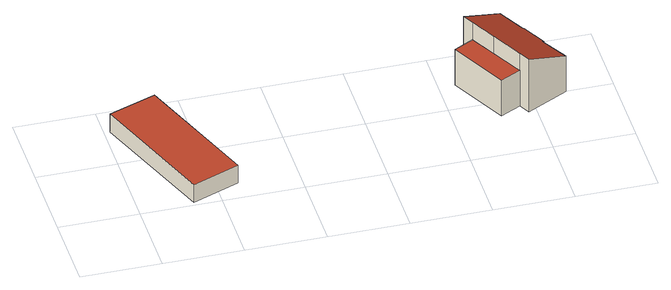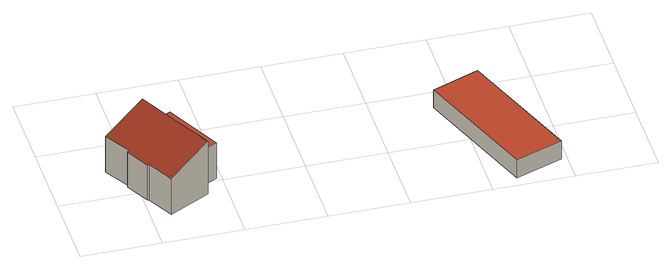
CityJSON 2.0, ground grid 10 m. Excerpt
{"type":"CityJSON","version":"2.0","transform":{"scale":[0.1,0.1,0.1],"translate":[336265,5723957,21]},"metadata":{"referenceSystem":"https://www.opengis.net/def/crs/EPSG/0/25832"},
"CityObjects":{
"building1":{"type":"Building","attributes":{"Geometrietyp2DReferenz":"3000","Gemeindeschluessel":"05170048","function":"31001_2463","roofType":"1000","measuredHeight":2.61},"address":[{"country":"Germany","locality":"Wesel","thoroughfareNumber":"2","thoroughfareName":"Willy-Brandt-Straße"}],"geometry":[{"type":"Solid","lod":"2","boundaries":[[[[0,1,2,3]],[[4,5,1,0]],[[6,7,5,4]],[[3,2,7,6]],[[4,0,3,6]],[[1,5,7,2]]]],"semantics":{"surfaces":[{"type":"WallSurface"},{"type":"RoofSurface"},{"type":"GroundSurface"}],"values":[[0,0,0,0,1,2]]}}]},
"building2":{"type":"Building","attributes":{"Gemeindeschluessel":"05170048","Geometrietyp2DReferenz":"3000","function":"31001_1010"},"address":[{"country":"Germany","locality":"Wesel","thoroughfareNumber":"4","thoroughfareName":"Willy-Brandt-Straße"}],"children":["building2-1","building2-2"]},
"building2-1":{"type":"BuildingPart","attributes":{"roofType":"2100","measuredHeight":7.72},"parents":["building2"],"geometry":[{"type":"MultiSurface","lod":"2","boundaries":[[[8,9,10,11]],[[12,13,9,8]],[[14,15,13,12]],[[16,17,15,14]],[[18,19,17,16]],[[20,21,19,18]],[[22,23,21,20]],[[24,25,23,22]],[[26,27,25,24]],[[22,20,18,16,14,12,8,11,28,26,24]],[[29,10,9,13,15,17,19,21,23,25,27]],[[26,28,30,31]],[[29,27,31,30]],[[28,11,32,30]],[[10,29,30,32]]],"semantics":{"surfaces":[{"type":"WallSurface"},{"type":"RoofSurface"},{"type":"GroundSurface"},{"type":"ClosureSurface"}],"values":[0,0,0,0,0,0,0,0,0,1,2,0,3,0,3]}}]},
"building2-2":{"type":"BuildingPart","attributes":{"roofType":"1000","measuredHeight":5.21},"parents":["building2"],"geometry":[{"type":"Solid","lod":"2","boundaries":[[[[32,10,33,34]],[[35,36,27,31]],[[34,33,36,35]],[[31,30,32,34,35]],[[10,29,27,36,33]],[[32,30,29,10]],[[30,31,27,29]]]],"semantics":{"surfaces":[{"type":"WallSurface"},{"type":"RoofSurface"},{"type":"GroundSurface"},{"type":"ClosureSurface"}],"values":[[0,0,0,1,2,3,3]]}}]}
},
"vertices":[
[126,28,35],[126,28,9],[67,185,9],[67,185,35],[66,5,35],[66,5,9],[7,163,35],[7,163,9],
[431,147,106],[431,147,29],[438,133,29],[438,133,106],[482,174,81],[482,174,29],[500,140,81],[500,140,29],[502,140,80],[502,140,29],[518,109,80],[518,109,29],[516,108,81],[516,108,29],[535,74,81],[535,74,29],[483,47,106],[483,47,29],[476,61,106],[476,61,29],[455,101,106],[455,101,29],[455,101,81],[476,61,81],[438,133,81],
[413,120,29],[413,120,81],[450,48,81],[450,48,29]
]}
